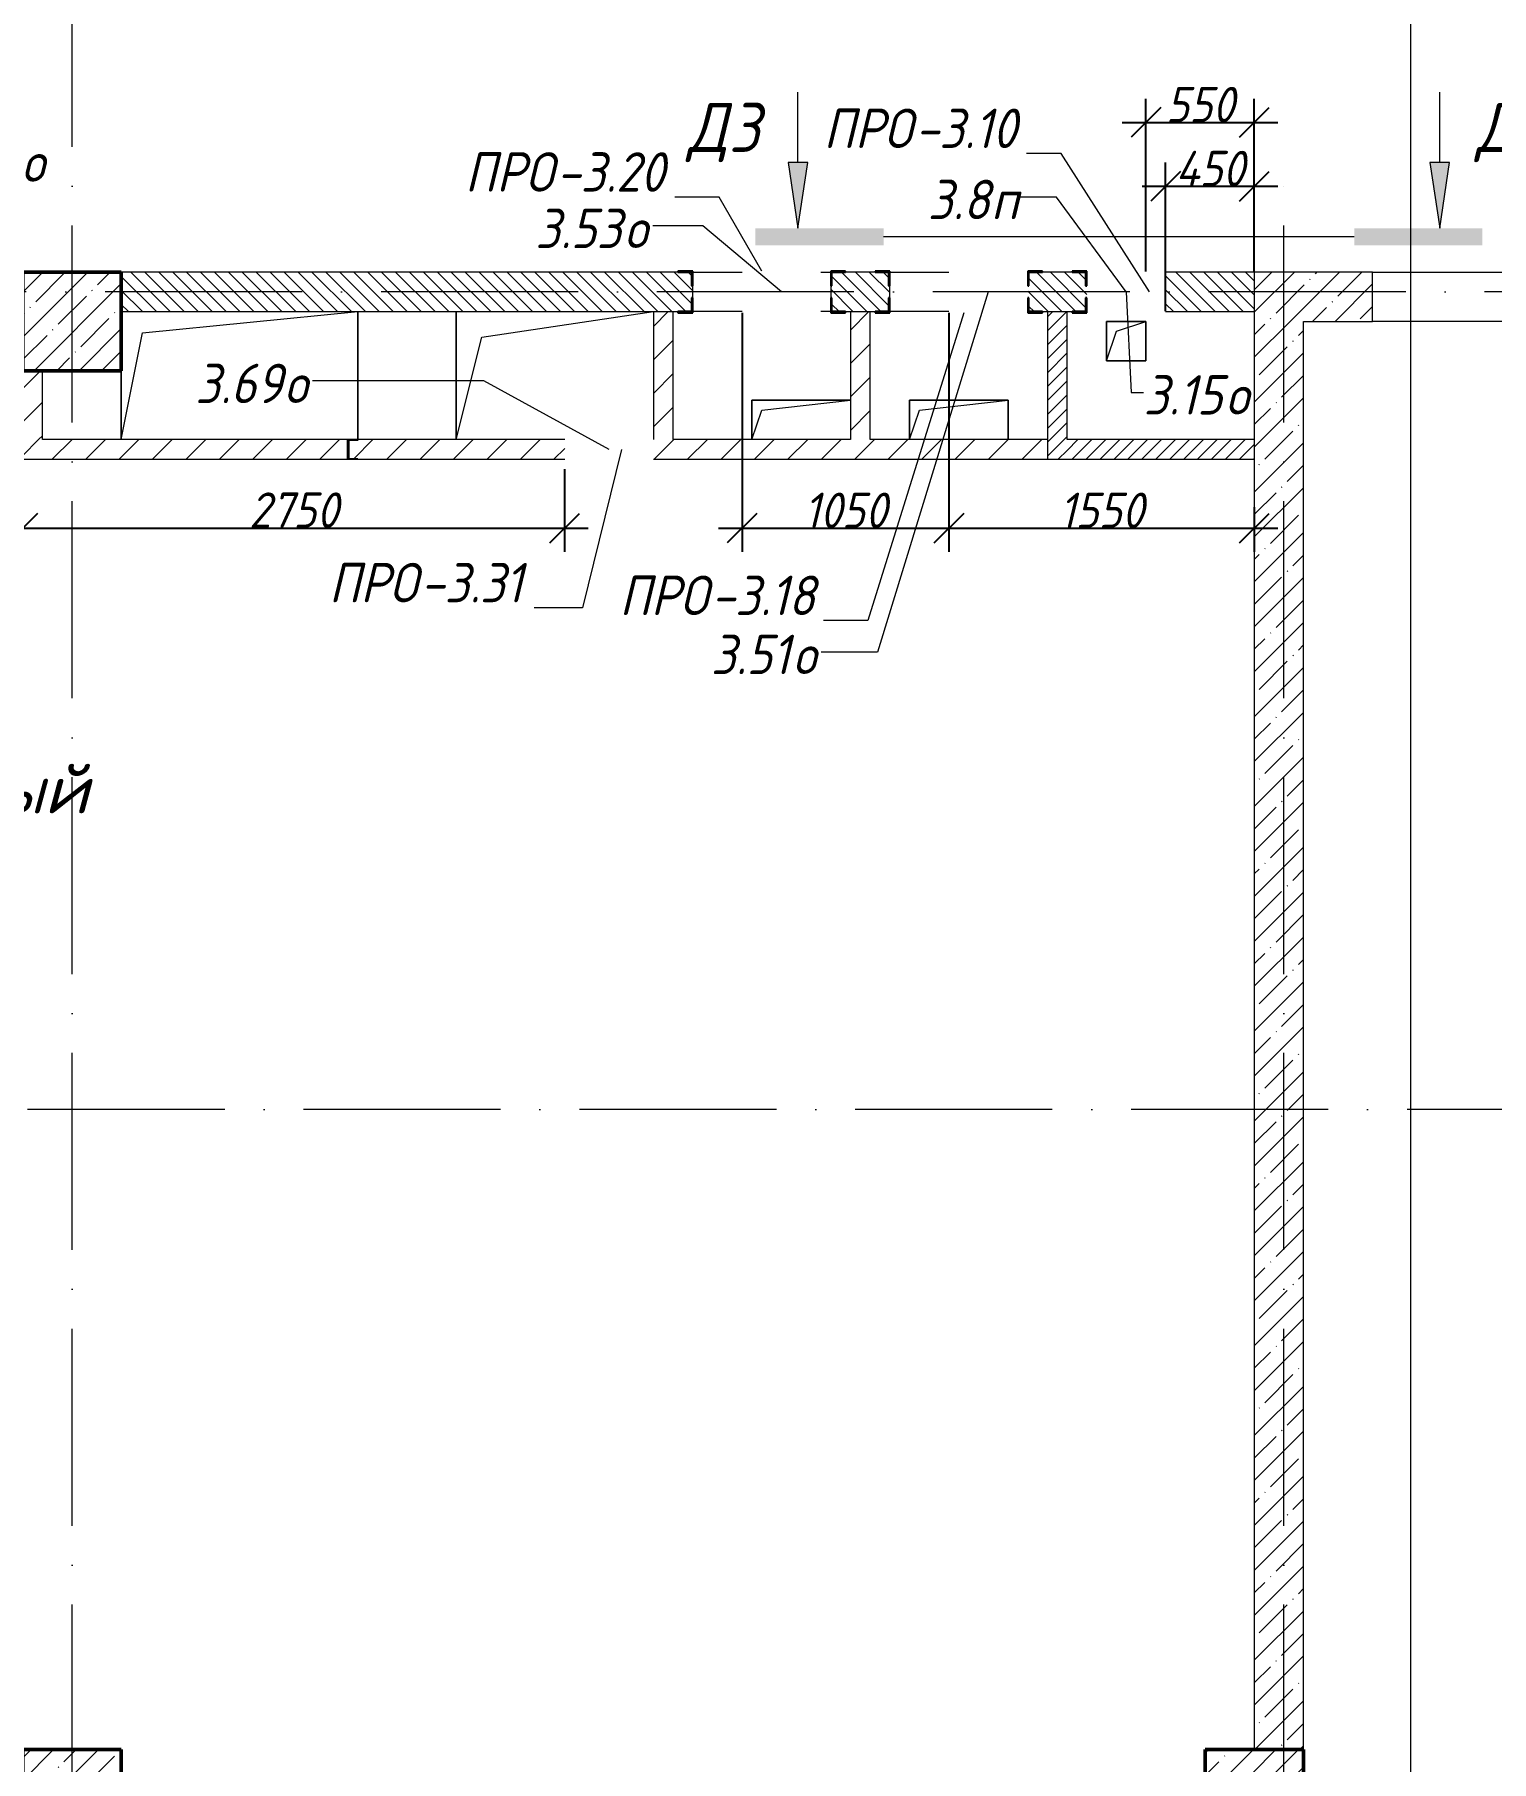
# Model space of a CAD drawing. Header units: millimetres. Extents: x -537608 to 253996, y -217170 to 186033.
# Drawn here: x -103725 to -96332, y 81705 to 90472 of the extents above; entities that cross this region are included whole.
import ezdxf

# ---------------------------------------------------------------- set-up
doc = ezdxf.new("R2010")
doc.units = ezdxf.units.MM
doc.linetypes.add('200_ШТРИХ_ш1п0_6_', pattern=[160, 100, -60])
doc.linetypes.add('50_200_ШТРИХ_1Т_ш5_п1_п1_', pattern=[1400, 1000, -200, 0, -200])
for name, color, linetype, lineweight in [('A-____-____-DIMS', 7, 'Continuous', 9), ('A-____-NOTE-TEXT', 7, 'Continuous', 9), ('A-____-NOTE-TEXT-1', 7, 'Continuous', 5), ('A-FLOR-____-OTLN', 7, 'Continuous', 9), ('A-GENM-____-IDEN', 7, 'Continuous', 9), ('A-GENM-____-MCUT', 7, 'Continuous', 25), ('A-GENM-____-OTLN', 7, 'Continuous', 9), ('A-GENM-____-OTLN-1', 7, 'Continuous', 25), ('A-GLAZ-____-IDEN', 7, 'Continuous', 9), ('A-WALL-____-MCUT-1', 7, 'Continuous', 9), ('A-WALL-____-MCUT-3', 7, 'Continuous', 9), ('A-WALL-____-OTLN', 7, 'Continuous', 9), ('A-WALL-____-PATT-1', 7, 'Continuous', 9), ('A-WALL-FNSH-MCUT-1', 7, 'Continuous', 9), ('G-____-____-TEXT', 7, 'Continuous', 9), ('I-WALL-____-OTLN', 7, 'Continuous', 9), ('S-COLS-____-MCUT', 7, 'Continuous', 50), ('S-COLS-____-OTLN', 7, 'Continuous', 9), ('S-GRID-____-OTLN-1', 7, '50_200_ШТРИХ_1Т_ш5_п1_п1_', 9)]:
    doc.layers.add(name, color=color, linetype=linetype, lineweight=lineweight)
for name, color, linetype, lineweight, true_color in [('A-DETL-GENF-OTLN-4', 9, '200_ШТРИХ_ш1п0_6_', 9, 0x808080), ('A-DETL-GENF-OTLN-5', 7, 'Continuous', 5, 0xc0c0c0), ('G-____-____-SYMB-1', 9, 'Continuous', 9, 0x808080)]:
    doc.layers.add(name, color=color, linetype=linetype, lineweight=lineweight, true_color=true_color)
doc.styles.add('ISOCPEUR_I', font='isocpeui.ttf', dxfattribs={"height": 300})
doc.styles.add('ISOCPEUR_I_10', font='isocpeui.ttf', dxfattribs={"width": 0.9, "height": 180})
doc.styles.add('ISOCPEUR_I_9', font='isocpeui.ttf', dxfattribs={"width": 0.9, "height": 250})
doc.dimstyles.new('ISO-1_8_0_9К_СРЕДНИЙ_Кладочные_4', dxfattribs={"dimscale": 304.8, "dimtxt": 179.276612, "dimasz": 0.492126, "dimexe": 0.393701, "dimexo": 0, "dimgap": 0, "dimtad": 1, "dimdec": 3, "dimrnd": 0.001, "dimdsep": 46, "dimtxsty": 'ISOCPEUR_I_10', "dimblk1": 'OBLIQUE', "dimblk2": 'OBLIQUE', "dimsah": 1, "dimcen": 0.09, "dimdle": 0.393701, "dimazin": 0, "dimtfac": 1, "dimtdec": 4, "dimtix": 1, "dimtmove": 1, "dimatfit": 3, "dimfxl": 1, "dimtvp": 1, "dimtolj": 1, "dimtzin": 0, "dimarcsym": 2})
pattern_1 = [(45, (-178684.97, 83184.24), (-84.85281, 84.85281), [])]
pattern_2 = [(45, (-178684.97, 83184.237), (-35.35534, 35.35534), [])]
pattern_3 = [(45, (-178684.97, 83184.24), (-114.04925, 114.04925), []), (45, (-178570.92, 83184.24), (-114.04925, 114.04925), [201.612, -40.322, 3.353, -36.97])]

# ---------------------------------------------------------------- blocks, each defined once
blk = doc.blocks.new('BSC_Колонна _Прямоугольная - 500х500-V62-АР1_План отверстий 3 этажа в осях 1-64_А-ГГ')
at = {"layer": 'S-COLS-____-OTLN'}
h = blk.add_hatch(dxfattribs=at)
h.set_pattern_fill('FP_99', color=256, style=0, pattern_type=2)
h.set_pattern_definition([(45, (-75150, 1668.96), (-114.04925, 114.04925), []), (45, (-75035.95, 1668.96), (-114.04925, 114.04925), [201.613, -40.323, 3.353, -36.97])])
h.paths.add_polyline_path([(-250, -250), (250, -250), (250, 250), (-250, 250)], flags=0)
at = {"layer": 'S-COLS-____-MCUT'}
for p, q in [((250, 250), (-250, 250)), ((-250, 250), (-250, -250)), ((250, -250), (250, 250)), ((-250, -250), (250, -250))]:
    blk.add_line(p, q, dxfattribs=at)
blk = doc.blocks.new('BSC_Колонна _Прямоугольная - 500х500-V63-АР1_План отверстий 3 этажа в осях 1-64_А-ГГ')
at = {"layer": 'S-COLS-____-OTLN'}
h = blk.add_hatch(dxfattribs=at)
h.set_pattern_fill('FP_100', color=256, style=0, pattern_type=2)
h.set_pattern_definition([(45, (-75150, -5831.04), (-114.04925, 114.04925), []), (45, (-75035.95, -5831.04), (-114.04925, 114.04925), [201.613, -40.323, 3.353, -36.97])])
h.paths.add_polyline_path([(-250, -250), (250, -250), (250, 250), (-250, 250)], flags=0)
at = {"layer": 'S-COLS-____-MCUT'}
for p, q in [((250, 250), (-250, 250)), ((-250, 250), (-250, -250)), ((250, -250), (250, 250)), ((-250, -250), (250, -250))]:
    blk.add_line(p, q, dxfattribs=at)
blk = doc.blocks.new('BSC_Колонна _Прямоугольная - 500х500-V112-АР1_План отверстий 3 этажа в осях 1-64_А-ГГ')
at = {"layer": 'S-COLS-____-OTLN'}
h = blk.add_hatch(dxfattribs=at)
h.set_pattern_fill('FP_135', color=256, style=0, pattern_type=2)
h.set_pattern_definition([(45, (-81150, 1668.96), (-114.04925, 114.04925), []), (45, (-81035.95, 1668.96), (-114.04925, 114.04925), [201.613, -40.323, 3.353, -36.97])])
h.paths.add_polyline_path([(-250, -250), (250, -250), (250, 250), (-250, 250)], flags=0)
at = {"layer": 'S-COLS-____-MCUT'}
for p, q in [((250, 250), (-250, 250)), ((-250, 250), (-250, -250)), ((250, -250), (250, 250)), ((-250, -250), (250, -250))]:
    blk.add_line(p, q, dxfattribs=at)
blk = doc.blocks.new('Фахверк_СКБ_Уголок - 200_3960-28268576-АР1_План отверстий 3 этажа в осях 1-64_А-ГГ')
at = {"layer": 'A-GENM-____-MCUT'}
for p, q in [((200, 156), (125, 156)), ((125, 156), (125, 81)), ((131, 81), (131, 150)), ((131, 150), (200, 150)), ((200, 150), (200, 156)), ((125, 81), (131, 81)), ((131, 19), (125, 19)), ((125, 19), (125, -56)), ((131, -50), (131, 19)), ((125, -56), (200, -56)), ((200, -50), (131, -50)), ((200, -56), (200, -50))]:
    blk.add_line(p, q, dxfattribs=at)
blk = doc.blocks.new('Фахверк_СКБ_Уголок - 200_3960_зеркало-28268689-АР1_План отверстий 3 этажа в осях 1-64_А-ГГ')
at = {"layer": 'A-GENM-____-MCUT'}
for p, q in [((200, 156), (125, 156)), ((125, 156), (125, 81)), ((131, 81), (131, 150)), ((131, 150), (200, 150)), ((200, 150), (200, 156)), ((125, 81), (131, 81)), ((131, 19), (125, 19)), ((125, 19), (125, -56)), ((131, -50), (131, 19)), ((125, -56), (200, -56)), ((200, -50), (131, -50)), ((200, -56), (200, -50))]:
    blk.add_line(p, q, dxfattribs=at)
blk = doc.blocks.new('154_Стойка_СКБ_Уголок - СМ-2180_200-28268025-АР1_План отверстий 3 этажа в осях 1-64_А-ГГ')
at = {"layer": 'A-GENM-____-MCUT'}
for p, q in [((125, 156), (125, 81)), ((200, 156), (125, 156)), ((131, 81), (131, 150)), ((131, 150), (200, 150)), ((200, 150), (200, 156)), ((125, 81), (131, 81)), ((131, 19), (125, 19)), ((125, 19), (125, -56)), ((131, -50), (131, 19)), ((125, -56), (200, -56)), ((200, -50), (131, -50)), ((200, -56), (200, -50))]:
    blk.add_line(p, q, dxfattribs=at)
blk = doc.blocks.new('154_Фахверк_СКБ_Швеллер - Тип_100_3960-28494444-АР1_План отверстий 3 этажа в осях 1-64_А-ГГ')
at = {"layer": 'A-GENM-____-MCUT'}
for p, q in [((125, 50), (175, 50)), ((125, -50), (125, 50)), ((128, 47), (128, -47)), ((175, 47), (128, 47)), ((175, 50), (175, 47)), ((175, -50), (125, -50)), ((128, -47), (175, -47)), ((175, -47), (175, -50))]:
    blk.add_line(p, q, dxfattribs=at)
blk = doc.blocks.new('AR_Отверстие прямоугольное _в плите_ - AR_Отверстие прямоугольное _в плите_-30229432-АР1_План отверстий 3 этажа в осях 1-64_А-ГГ')
at = {"layer": 'A-GENM-____-OTLN'}
for p, q in [((250, 100), (-250, 100)), ((-250, 100), (-250, -100)), ((-200, 50), (250, 100)), ((-250, -100), (-200, 50))]:
    blk.add_line(p, q, dxfattribs=at)
blk = doc.blocks.new('AR_Отверстие прямоугольное _в плите_ - AR_Отверстие прямоугольное _в плите_-V167-АР1_План отверстий 3 этажа в осях 1-64_А-ГГ')
at = {"layer": 'A-GENM-____-OTLN'}
for p, q in [((250, 100), (-250, 100)), ((-250, 100), (-250, -100)), ((-200, 50), (250, 100)), ((250, -100), (250, 100)), ((-250, -100), (-200, 50))]:
    blk.add_line(p, q, dxfattribs=at)
blk = doc.blocks.new('AR_Отверстие прямоугольное _в плите_ - AR_Отверстие прямоугольное _в плите_-30458127-АР1_План отверстий 3 этажа в осях 1-64_А-ГГ')
at = {"layer": 'A-GENM-____-OTLN'}
for p, q in [((100, 100), (-100, 100)), ((-100, 100), (-100, -100)), ((-50, 50), (100, 100)), ((100, -100), (100, 100)), ((-100, -100), (-50, 50)), ((-100, -100), (100, -100))]:
    blk.add_line(p, q, dxfattribs=at)
blk = doc.blocks.new('AR_Отверстие прямоугольное _в плите_ - AR_Отверстие прямоугольное _в плите_-30552521-АР1_План отверстий 3 этажа в осях 1-64_А-ГГ')
at = {"layer": 'A-GENM-____-OTLN'}
for p, q in [((-491.7, 216.7), (600, 325)), ((600, -325), (600, 325)), ((-600, -325), (-491.7, 216.7)), ((-600, 25), (-600, -325))]:
    blk.add_line(p, q, dxfattribs=at)
blk = doc.blocks.new('AR_Отверстие прямоугольное _в плите_ - AR_Отверстие прямоугольное _в плите_-30552580-АР1_План отверстий 3 этажа в осях 1-64_А-ГГ')
at = {"layer": 'A-GENM-____-OTLN'}
for p, q in [((-500, 325), (-500, -325)), ((-370, 195), (500, 325)), ((-500, -325), (-370, 195))]:
    blk.add_line(p, q, dxfattribs=at)
blk = doc.blocks.new('DET_L_Имитация разреза_ISO2-5 - Низ-29858563-АР1_План отверстий 3 этажа в осях 1-64_А-ГГ')
at = {"layer": 'A-DETL-GENF-OTLN-5'}
blk.add_line((143.1, 0), (2531.9, 0), dxfattribs=at)
blk = doc.blocks.new('_Oblique')
at = {"color": 0, "linetype": 'ByBlock', "lineweight": -2}
blk.add_line((-0.5, -0.5), (0.5, 0.5), dxfattribs=at)
blk = doc.blocks.new('*D1182')
at = {"layer": 'A-____-____-DIMS', "color": 0, "lineweight": -2, "transparency": 16777216}
for p, q in [((-97985, 89067.8), (-97985, 89821.4)), ((-97535, 89265.3), (-97535, 89821.4)), ((-98105, 89701.4), (-97415, 89701.4))]:
    blk.add_line(p, q, dxfattribs=at)
at = {"layer": 'Defpoints', "color": 0, "transparency": 16777216}
for p in [(-97535, 89701.4), (-97535, 89265.3), (-97985, 89067.8)]:
    blk.add_point(p, dxfattribs=at)
at = {"layer": 'A-____-____-DIMS', "color": 0, "lineweight": -2, "transparency": 16777216, "xscale": 150, "yscale": 150, "zscale": 150, "rotation": 180}
blk.add_blockref('_Oblique', (-97985, 89701.4), dxfattribs=at)
at = {"layer": 'A-____-____-DIMS', "color": 0, "lineweight": -2, "transparency": 16777216, "xscale": 150, "yscale": 150, "zscale": 150}
blk.add_blockref('_Oblique', (-97535, 89701.4), dxfattribs=at)
at = {"layer": 'A-____-____-DIMS', "color": 0, "transparency": 16777216, "insert": (-97760, 89791.4), "char_height": 180, "width": 426.127, "attachment_point": 5, "style": 'ISOCPEUR_I_10'}
blk.add_mtext('\\A1;450', dxfattribs=at)
blk = doc.blocks.new('*D1194')
at = {"layer": 'A-____-____-DIMS', "color": 0, "lineweight": -2, "transparency": 16777216}
for p, q in [((-98085, 89269.3), (-98085, 90145.9)), ((-97535, 89265.3), (-97535, 90145.9)), ((-98205, 90025.9), (-97415, 90025.9))]:
    blk.add_line(p, q, dxfattribs=at)
at = {"layer": 'Defpoints', "color": 0, "transparency": 16777216}
for p in [(-97535, 90025.9), (-98085, 89269.3), (-97535, 89265.3)]:
    blk.add_point(p, dxfattribs=at)
at = {"layer": 'A-____-____-DIMS', "color": 0, "lineweight": -2, "transparency": 16777216, "xscale": 150, "yscale": 150, "zscale": 150, "rotation": 180}
blk.add_blockref('_Oblique', (-98085, 90025.9), dxfattribs=at)
at = {"layer": 'A-____-____-DIMS', "color": 0, "lineweight": -2, "transparency": 16777216, "xscale": 150, "yscale": 150, "zscale": 150}
blk.add_blockref('_Oblique', (-97535, 90025.9), dxfattribs=at)
at = {"layer": 'A-____-____-DIMS', "color": 0, "transparency": 16777216, "insert": (-97810, 90115.9), "char_height": 180, "width": 409.578, "attachment_point": 5, "style": 'ISOCPEUR_I_10'}
blk.add_mtext('\\A1;550', dxfattribs=at)
blk = doc.blocks.new('*D1219')
at = {"layer": 'A-____-____-DIMS', "color": 0, "lineweight": -2, "transparency": 16777216}
for p, q in [((-100135, 89059.3), (-100135, 87846.1)), ((-99085, 89059.3), (-99085, 87846.1)), ((-100255, 87966.1), (-98965, 87966.1))]:
    blk.add_line(p, q, dxfattribs=at)
at = {"layer": 'Defpoints', "color": 0, "transparency": 16777216}
for p in [(-100135, 89059.3), (-99085, 89059.3), (-99085, 87966.1)]:
    blk.add_point(p, dxfattribs=at)
at = {"layer": 'A-____-____-DIMS', "color": 0, "lineweight": -2, "transparency": 16777216, "xscale": 150, "yscale": 150, "zscale": 150, "rotation": 180}
blk.add_blockref('_Oblique', (-100135, 87966.1), dxfattribs=at)
at = {"layer": 'A-____-____-DIMS', "color": 0, "lineweight": -2, "transparency": 16777216, "xscale": 150, "yscale": 150, "zscale": 150}
blk.add_blockref('_Oblique', (-99085, 87966.1), dxfattribs=at)
at = {"layer": 'A-____-____-DIMS', "color": 0, "transparency": 16777216, "insert": (-99610, 88056.1), "char_height": 180, "width": 504.733, "attachment_point": 5, "style": 'ISOCPEUR_I_10'}
blk.add_mtext('\\A1;1050', dxfattribs=at)
blk = doc.blocks.new('*D1220')
at = {"layer": 'A-____-____-DIMS', "color": 0, "lineweight": -2, "transparency": 16777216}
for p, q in [((-99085, 89059.3), (-99085, 87846.1)), ((-97535, 88072.2), (-97535, 87846.1)), ((-99205, 87966.1), (-97415, 87966.1))]:
    blk.add_line(p, q, dxfattribs=at)
at = {"layer": 'Defpoints', "color": 0, "transparency": 16777216}
for p in [(-99085, 89059.3), (-97535, 88072.2), (-97535, 87966.1)]:
    blk.add_point(p, dxfattribs=at)
at = {"layer": 'A-____-____-DIMS', "color": 0, "lineweight": -2, "transparency": 16777216, "xscale": 150, "yscale": 150, "zscale": 150, "rotation": 180}
blk.add_blockref('_Oblique', (-99085, 87966.1), dxfattribs=at)
at = {"layer": 'A-____-____-DIMS', "color": 0, "lineweight": -2, "transparency": 16777216, "xscale": 150, "yscale": 150, "zscale": 150}
blk.add_blockref('_Oblique', (-97535, 87966.1), dxfattribs=at)
at = {"layer": 'A-____-____-DIMS', "color": 0, "transparency": 16777216, "insert": (-98310, 88056.1), "char_height": 180, "width": 504.733, "attachment_point": 5, "style": 'ISOCPEUR_I_10'}
blk.add_mtext('\\A1;1550', dxfattribs=at)
blk = doc.blocks.new('*D1232')
at = {"layer": 'A-____-____-DIMS', "color": 0, "lineweight": -2, "transparency": 16777216}
for p, q in [((-103785, 88315.3), (-103785, 87846.1)), ((-101035, 88265.3), (-101035, 87846.1)), ((-103905, 87966.1), (-100915, 87966.1))]:
    blk.add_line(p, q, dxfattribs=at)
at = {"layer": 'Defpoints', "color": 0, "transparency": 16777216}
for p in [(-103785, 88315.3), (-101035, 88265.3), (-101035, 87966.1)]:
    blk.add_point(p, dxfattribs=at)
at = {"layer": 'A-____-____-DIMS', "color": 0, "lineweight": -2, "transparency": 16777216, "xscale": 150, "yscale": 150, "zscale": 150, "rotation": 180}
blk.add_blockref('_Oblique', (-103785, 87966.1), dxfattribs=at)
at = {"layer": 'A-____-____-DIMS', "color": 0, "lineweight": -2, "transparency": 16777216, "xscale": 150, "yscale": 150, "zscale": 150}
blk.add_blockref('_Oblique', (-101035, 87966.1), dxfattribs=at)
at = {"layer": 'A-____-____-DIMS', "color": 0, "transparency": 16777216, "insert": (-102410, 88057.3), "char_height": 180, "width": 546.104, "attachment_point": 5, "style": 'ISOCPEUR_I_10'}
blk.add_mtext('\\A1;2750', dxfattribs=at)

msp = doc.modelspace()

# ---------------------------------------------------------------- hatches: boundary and pattern name
at = {"layer": 'A-____-NOTE-TEXT-1'}
for points in [[(-99851.0285, 89488.6471), (-99801.0285, 89822.2885), (-99901.0285, 89822.2885)], [(-96593.9119, 89488.6471), (-96543.9119, 89822.2885), (-96643.9119, 89822.2885)], [(-99901.0285, 89401.9105), (-99416.8765, 89401.9105), (-99416.8765, 89488.6471), (-100066.8765, 89488.6471), (-100066.8765, 89401.9105)], [(-96643.9119, 89401.9105), (-96378.0638, 89401.9105), (-96378.0638, 89488.6471), (-97028.0638, 89488.6471), (-97028.0638, 89401.9105)]]:
    msp.add_hatch(color=256, dxfattribs=at).paths.add_polyline_path(points, flags=0)
at = {"layer": 'A-WALL-____-PATT-1'}
h = msp.add_hatch(dxfattribs=at)
h.set_pattern_fill('FP_6', color=256, style=0, pattern_type=2)
h.set_pattern_definition([(135, (-178684.97, 83184.237), (-35.35534, -35.35534), [])])
h.paths.add_polyline_path([(-98609.9702, 89065.2788), (-98390.9702, 89065.2788), (-98390.9702, 89134.2788), (-98384.9702, 89134.2788), (-98384.9702, 89196.2788), (-98390.9702, 89196.2788), (-98390.9702, 89265.2788), (-98678.9702, 89265.2788), (-98678.9702, 89196.2788), (-98684.9702, 89196.2788), (-98684.9702, 89134.2788), (-98678.9702, 89134.2788), (-98678.9702, 89065.2788)], flags=0)
h.paths.add_polyline_path([(-97984.9702, 89065.2788), (-97534.9702, 89065.2788), (-97534.9702, 89265.2788), (-97984.9702, 89265.2788), (-97984.9702, 89078.4724)], flags=0)
h.paths.add_polyline_path([(-100459.9702, 89065.2788), (-100390.9702, 89065.2788), (-100390.9702, 89134.2788), (-100384.9702, 89134.2788), (-100384.9702, 89196.2788), (-100390.9702, 89196.2788), (-100390.9702, 89265.2788), (-103284.9702, 89265.2788), (-103284.9702, 89065.2788), (-100930.2184, 89065.2788)], flags=0)
h.paths.add_polyline_path([(-99609.9702, 89065.2788), (-99390.9702, 89065.2788), (-99390.9702, 89134.2788), (-99384.9702, 89134.2788), (-99384.9702, 89196.2788), (-99390.9702, 89196.2788), (-99390.9702, 89265.2788), (-99678.9702, 89265.2788), (-99678.9702, 89196.2788), (-99684.9702, 89196.2788), (-99684.9702, 89134.2788), (-99678.9702, 89134.2788), (-99678.9702, 89065.2788)], flags=0)
h = msp.add_hatch(dxfattribs=at)
h.set_pattern_fill('FP_38', color=256, style=0, pattern_type=2)
h.set_pattern_definition(pattern_3)
h.paths.add_polyline_path([(-94884.9702, 89015.2788), (-94884.9702, 89265.2788), (-95334.9702, 89265.2788), (-95334.9702, 89015.2788), (-95134.9702, 89015.2788)], flags=0)
h.paths.add_polyline_path([(-97284.9702, 89015.2788), (-96934.9702, 89015.2788), (-96934.9702, 89265.2788), (-97534.9702, 89265.2788), (-97534.9702, 89015.2788), (-97395.2899, 89015.2788)], flags=0)
h = msp.add_hatch(dxfattribs=at)
h.set_pattern_fill('FP_4', color=256, style=0, pattern_type=2)
h.set_pattern_definition(pattern_1)
h.paths.add_polyline_path([(-100584.9702, 88415.2788), (-100484.9702, 88415.2788), (-100484.9702, 89065.2788), (-100584.9702, 89065.2788)], flags=0)
h = msp.add_hatch(dxfattribs=at)
h.set_pattern_fill('FP_4', color=256, style=0, pattern_type=2)
h.set_pattern_definition(pattern_1)
h.paths.add_polyline_path([(-99484.9702, 88415.2788), (-99484.9702, 89065.2788), (-99584.9702, 89065.2788), (-99584.9702, 88415.2788)], flags=0)
h = msp.add_hatch(dxfattribs=at)
h.set_pattern_fill('FP_5', color=256, style=0, pattern_type=2)
h.set_pattern_definition(pattern_2)
h.paths.add_polyline_path([(-98484.9702, 88315.2788), (-98484.9702, 89065.2788), (-98584.9702, 89065.2788), (-98584.9702, 88315.2788)], flags=0)
h = msp.add_hatch(dxfattribs=at)
h.set_pattern_fill('FP_38', color=256, style=0, pattern_type=2)
h.set_pattern_definition(pattern_3)
h.paths.add_polyline_path([(-97284.9702, 81765.2788), (-97284.9702, 89015.2788), (-97534.9702, 89015.2788), (-97534.9702, 81765.2788), (-97395.2899, 81765.2788)], flags=0)
h = msp.add_hatch(dxfattribs=at)
h.set_pattern_fill('FP_4', color=256, style=0, pattern_type=2)
h.set_pattern_definition(pattern_1)
h.paths.add_polyline_path([(-103684.9702, 88415.2788), (-103684.9702, 88765.2788), (-103784.9702, 88765.2788), (-103784.9702, 88415.2788)], flags=0)
h = msp.add_hatch(dxfattribs=at)
h.set_pattern_fill('FP_4', color=256, style=0, pattern_type=2)
h.set_pattern_definition(pattern_1)
h.paths.add_polyline_path([(-98584.9702, 88315.2788), (-98584.9702, 88415.2788), (-100584.9702, 88415.2788), (-100584.9702, 88315.2788), (-99162.7542, 88315.2788)], flags=0)
h.paths.add_polyline_path([(-101034.9702, 88315.2788), (-101034.9702, 88415.2788), (-102084.9702, 88415.2788), (-102084.9702, 88412.2788), (-102131.9702, 88412.2788), (-102131.9702, 88318.2788), (-102084.9702, 88318.2788), (-102084.9702, 88315.2788)], flags=0)
h.paths.add_polyline_path([(-102134.9702, 88315.2788), (-102134.9702, 88415.2788), (-103784.9702, 88415.2788), (-103784.9702, 88315.2788)], flags=0)
h = msp.add_hatch(dxfattribs=at)
h.set_pattern_fill('FP_5', color=256, style=0, pattern_type=2)
h.set_pattern_definition(pattern_2)
h.paths.add_polyline_path([(-97534.9702, 88315.2788), (-97534.9702, 88415.2788), (-98484.9702, 88415.2788), (-98484.9702, 88315.2788)], flags=0)

# ---------------------------------------------------------------- linework, layer by layer
at = {"layer": 'A-____-NOTE-TEXT'}
for p, q in [((-99851.0285, 89822.2885), (-99851.0285, 90178.5385)), ((-96593.9119, 89822.2885), (-96593.9119, 90178.5385)), ((-99801.0285, 89822.2885), (-99901.0285, 89822.2885)), ((-99901.0285, 89822.2885), (-99851.0285, 89488.6471)), ((-99851.0285, 89488.6471), (-99801.0285, 89822.2885)), ((-96643.9119, 89822.2885), (-96593.9119, 89488.6471)), ((-96543.9119, 89822.2885), (-96643.9119, 89822.2885)), ((-96593.9119, 89488.6471), (-96543.9119, 89822.2885))]:
    msp.add_line(p, q, dxfattribs=at)
at = {"layer": 'A-FLOR-____-OTLN'}
for p, q in [((-102084.9702, 89065.2788), (-102084.9702, 88415.2788)), ((-101584.9702, 88415.2788), (-101584.9702, 89065.2788)), ((-98284.9702, 89015.2788), (-98084.9702, 89015.2788)), ((-98284.9702, 88815.2788), (-98284.9702, 89015.2788)), ((-98084.9702, 89015.2788), (-98084.9702, 88815.2788)), ((-98084.9702, 88815.2788), (-98284.9702, 88815.2788)), ((-103284.9702, 88415.2788), (-103284.9702, 88765.2788)), ((-100084.9702, 88615.2788), (-99584.9702, 88615.2788)), ((-100084.9702, 88415.2788), (-100084.9702, 88615.2788)), ((-99284.9702, 88615.2788), (-98784.9702, 88615.2788)), ((-99284.9702, 88415.2788), (-99284.9702, 88615.2788)), ((-98784.9702, 88615.2788), (-98784.9702, 88415.2788))]:
    msp.add_line(p, q, dxfattribs=at)
at = {"layer": 'A-GENM-____-IDEN'}
for p, q in [((-98514.6589, 89868.2788), (-98691.2222, 89868.2788)), ((-98066.3995, 89165.2788), (-98514.6589, 89868.2788)), ((-100250.2597, 89646.7788), (-100475.0944, 89646.7788)), ((-100034.9702, 89271.2788), (-100250.2597, 89646.7788)), ((-99009.9702, 89059.2788), (-99497.0935, 87497.5033)), ((-100747.0726, 88365.2788), (-100944.4027, 87562.0401)), ((-100944.4027, 87562.0401), (-101189.5842, 87562.0401)), ((-99497.0935, 87497.5033), (-99721.0275, 87497.5033))]:
    msp.add_line(p, q, dxfattribs=at)
at = {"layer": 'A-GLAZ-____-IDEN'}
for p, q in [((-98539.6589, 89646.7788), (-98727.9208, 89646.7788)), ((-98184.9702, 89165.2788), (-98539.6589, 89646.7788)), ((-100334.4935, 89499.837), (-100588.3844, 89499.837)), ((-99934.9702, 89165.2788), (-100334.4935, 89499.837)), ((-98884.9702, 89165.2788), (-99447.275, 87337.2057)), ((-98184.9702, 89165.2788), (-98159.3256, 88654.9749)), ((-101445.5884, 88712.9233), (-102314.2525, 88712.9233)), ((-100809.9702, 88365.2788), (-101445.5884, 88712.9233)), ((-98159.3256, 88654.9749), (-98096.6312, 88654.9749)), ((-99447.275, 87337.2057), (-99733.1826, 87337.2057))]:
    msp.add_line(p, q, dxfattribs=at)
at = {"layer": 'A-WALL-____-MCUT-1'}
for p, q in [((-97534.9702, 89265.2788), (-97534.9702, 81765.2788)), ((-96934.9702, 89265.2788), (-97534.9702, 89265.2788)), ((-96934.9702, 89015.2788), (-96934.9702, 89265.2788)), ((-97284.9702, 81765.2788), (-97284.9702, 89015.2788)), ((-97284.9702, 89015.2788), (-96934.9702, 89015.2788))]:
    msp.add_line(p, q, dxfattribs=at)
at = {"layer": 'A-WALL-____-MCUT-3'}
for p, q in [((-100459.9702, 89265.2788), (-103284.9702, 89265.2788)), ((-99459.9702, 89265.2788), (-99609.9702, 89265.2788)), ((-98459.9702, 89265.2788), (-98609.9702, 89265.2788)), ((-97534.9702, 89265.2788), (-97984.9702, 89265.2788)), ((-100384.9702, 89134.2788), (-100384.9702, 89196.2788)), ((-99684.9702, 89196.2788), (-99684.9702, 89134.2788)), ((-99384.9702, 89134.2788), (-99384.9702, 89196.2788)), ((-103284.9702, 89065.2788), (-100459.9702, 89065.2788)), ((-99609.9702, 89065.2788), (-99459.9702, 89065.2788)), ((-98609.9702, 89065.2788), (-98459.9702, 89065.2788)), ((-97984.9702, 89065.2788), (-97534.9702, 89065.2788))]:
    msp.add_line(p, q, dxfattribs=at)
at = {"layer": 'A-WALL-____-OTLN'}
for p, q in [((-96934.9702, 89265.2788), (-95334.9702, 89265.2788)), ((-95334.9702, 89015.2788), (-96934.9702, 89015.2788))]:
    msp.add_line(p, q, dxfattribs=at)
at = {"layer": 'A-WALL-FNSH-MCUT-1'}
for p, q in [((-100584.9702, 89065.2788), (-100584.9702, 88415.2788)), ((-100484.9702, 88415.2788), (-100484.9702, 89065.2788)), ((-99584.9702, 89065.2788), (-99584.9702, 88415.2788)), ((-99484.9702, 88415.2788), (-99484.9702, 89065.2788)), ((-98584.9702, 89065.2788), (-98584.9702, 88315.2788)), ((-98484.9702, 88415.2788), (-98484.9702, 89065.2788)), ((-103684.9702, 88415.2788), (-103684.9702, 88765.2788)), ((-102134.9702, 88415.2788), (-103684.9702, 88415.2788)), ((-101034.9702, 88415.2788), (-102084.9702, 88415.2788)), ((-99584.9702, 88415.2788), (-100484.9702, 88415.2788)), ((-98584.9702, 88415.2788), (-99484.9702, 88415.2788)), ((-97534.9702, 88415.2788), (-98484.9702, 88415.2788)), ((-103784.9702, 88315.2788), (-102134.9702, 88315.2788)), ((-102084.9702, 88315.2788), (-101034.9702, 88315.2788)), ((-100584.9702, 88315.2788), (-97534.9702, 88315.2788))]:
    msp.add_line(p, q, dxfattribs=at)
at = {"layer": 'G-____-____-SYMB-1'}
msp.add_line((-96741.9724, 128590.563), (-96741.9724, 78395.779), dxfattribs=at)
at = {"layer": 'I-WALL-____-OTLN'}
for p, q in [((-100384.9702, 89265.2788), (-100134.9702, 89265.2788)), ((-99734.9702, 89265.2788), (-99684.9702, 89265.2788)), ((-99384.9702, 89265.2788), (-99084.9702, 89265.2788)), ((-100134.9702, 89065.2788), (-100384.9702, 89065.2788)), ((-99684.9702, 89065.2788), (-99734.9702, 89065.2788)), ((-99084.9702, 89065.2788), (-99384.9702, 89065.2788))]:
    msp.add_line(p, q, dxfattribs=at)
at = {"layer": 'S-GRID-____-OTLN-1'}
for p, q in [((-103534.9702, 78701.6305), (-103534.9702, 93334.7762)), ((-97384.9702, 78701.6305), (-97384.9702, 89719.2528)), ((-88366.1829, 89165.2788), (-183353.7404, 89165.2788)), ((-74758.4999, 85015.2788), (-183353.7404, 85015.2788))]:
    msp.add_line(p, q, dxfattribs=at)

# ---------------------------------------------------------------- block references
at = {"layer": 'A-DETL-GENF-OTLN-4', "rotation": 180}
msp.add_blockref('DET_L_Имитация разреза_ISO2-5 - Низ-29858563-АР1_План отверстий 3 этажа в осях 1-64_А-ГГ', (-96884.9702, 89445.2788), dxfattribs=at)
at = {"layer": 'A-GENM-____-OTLN'}
for name, p in [('AR_Отверстие прямоугольное _в плите_ - AR_Отверстие прямоугольное _в плите_-30552521-АР1_План отверстий 3 этажа в осях 1-64_А-ГГ', (-102684.9702, 88740.2788)), ('AR_Отверстие прямоугольное _в плите_ - AR_Отверстие прямоугольное _в плите_-30552580-АР1_План отверстий 3 этажа в осях 1-64_А-ГГ', (-101084.9702, 88740.2788)), ('AR_Отверстие прямоугольное _в плите_ - AR_Отверстие прямоугольное _в плите_-30458127-АР1_План отверстий 3 этажа в осях 1-64_А-ГГ', (-98184.9702, 88915.2788)), ('AR_Отверстие прямоугольное _в плите_ - AR_Отверстие прямоугольное _в плите_-30229432-АР1_План отверстий 3 этажа в осях 1-64_А-ГГ', (-99834.9702, 88515.2788)), ('AR_Отверстие прямоугольное _в плите_ - AR_Отверстие прямоугольное _в плите_-V167-АР1_План отверстий 3 этажа в осях 1-64_А-ГГ', (-99034.9702, 88515.2788))]:
    msp.add_blockref(name, p, dxfattribs=at)
at = {"layer": 'A-GENM-____-OTLN-1', "rotation": 180}
for name, p in [('154_Стойка_СКБ_Уголок - СМ-2180_200-28268025-АР1_План отверстий 3 этажа в осях 1-64_А-ГГ', (-100259.9702, 89215.2788)), ('Фахверк_СКБ_Уголок - 200_3960-28268576-АР1_План отверстий 3 этажа в осях 1-64_А-ГГ', (-99259.9702, 89215.2788)), ('Фахверк_СКБ_Уголок - 200_3960_зеркало-28268689-АР1_План отверстий 3 этажа в осях 1-64_А-ГГ', (-98259.9702, 89215.2788))]:
    msp.add_blockref(name, p, dxfattribs=at)
at = {"layer": 'A-GENM-____-OTLN-1'}
for name, p in [('Фахверк_СКБ_Уголок - 200_3960_зеркало-28268689-АР1_План отверстий 3 этажа в осях 1-64_А-ГГ', (-99809.9702, 89115.2788)), ('Фахверк_СКБ_Уголок - 200_3960-28268576-АР1_План отверстий 3 этажа в осях 1-64_А-ГГ', (-98809.9702, 89115.2788)), ('154_Фахверк_СКБ_Швеллер - Тип_100_3960-28494444-АР1_План отверстий 3 этажа в осях 1-64_А-ГГ', (-102259.9702, 88365.2788))]:
    msp.add_blockref(name, p, dxfattribs=at)
at = {"layer": 'S-COLS-____-OTLN'}
for name, p in [('BSC_Колонна _Прямоугольная - 500х500-V63-АР1_План отверстий 3 этажа в осях 1-64_А-ГГ', (-103534.9702, 89015.2788)), ('BSC_Колонна _Прямоугольная - 500х500-V62-АР1_План отверстий 3 этажа в осях 1-64_А-ГГ', (-103534.9702, 81515.2788)), ('BSC_Колонна _Прямоугольная - 500х500-V112-АР1_План отверстий 3 этажа в осях 1-64_А-ГГ', (-97534.9702, 81515.2788))]:
    msp.add_blockref(name, p, dxfattribs=at)

# ---------------------------------------------------------------- texts
at = {"layer": 'A-____-NOTE-TEXT', "char_height": 250, "attachment_point": 1, "style": 'ISOCPEUR_I'}
for s, insert, width in [('\\fISOCPEUR|b0|i1|c204|p34|;\\W.9;Д', (-100411.0369, 90125.0765), 252.531562), ('\\fISOCPEUR|b0|i1|c204|p34|;\\W.9;3', (-100202.6775, 90125.0765), 202.02525), ('\\fISOCPEUR|b0|i1|c204|p34|;\\W.9;Д', (-96409.2035, 90125.0765), 252.531562)]:
    msp.add_mtext(s, dxfattribs=dict(at, insert=insert, width=width))
at = {"layer": 'A-GENM-____-IDEN', "char_height": 200, "attachment_point": 1, "style": 'ISOCPEUR_I_9'}
for s, insert, width in [('ПРО', (-99721.0275, 90095.395), 562.784625), ('-3.10', (-99256.6837, 90095.395), 663.79725), ('ПРО', (-101540.9029, 89873.895), 562.784625), ('-3.20', (-101076.5591, 89873.895), 707.088375), ('ПРО', (-102231.2948, 87789.1562), 562.784625), ('-3.31', (-101766.951, 87789.1562), 663.79725), ('ПРО', (-100756.7854, 87724.6195), 562.784625), ('-3.18', (-100292.4416, 87724.6195), 663.79725)]:
    msp.add_mtext(s, dxfattribs=dict(at, insert=insert, width=width))
at = {"layer": 'A-GLAZ-____-IDEN', "char_height": 200, "attachment_point": 1, "style": 'ISOCPEUR_I_9'}
for s, insert, width in [('\\fISOCPEUR|b0|i1|c204|p34|;\\W.9;о', (-103791.1111, 89924.1066), 158.734125), ('3.8', (-99191.9702, 89734.3934), 389.620125), ('\\fISOCPEUR|b0|i1|c204|p34|;\\W.9;п', (-98870.5014, 89734.3934), 158.734125), ('3.53', (-101183.839, 89587.4516), 548.35425), ('\\fISOCPEUR|b0|i1|c204|p34|;\\W.9;о', (-100731.4015, 89587.4516), 158.734125), ('3.69', (-102909.7071, 88800.5379), 548.35425), ('\\fISOCPEUR|b0|i1|c204|p34|;\\W.9;о', (-102457.2696, 88800.5379), 158.734125), ('3.15', (-98096.6312, 88742.5895), 505.063125), ('\\fISOCPEUR|b0|i1|c204|p34|;\\W.9;о', (-97679.9125, 88742.5895), 158.734125), ('3.51', (-100292.6342, 87424.8203), 505.063125), ('\\fISOCPEUR|b0|i1|c204|p34|;\\W.9;о', (-99875.9154, 87424.8203), 158.734125)]:
    msp.add_mtext(s, dxfattribs=dict(at, insert=insert, width=width))
at = {"layer": 'G-____-____-TEXT', "insert": (-105868.6329, 86768.1138), "char_height": 250, "width": 2763.416813, "attachment_point": 1, "style": 'ISOCPEUR_I'}
msp.add_mtext('Температурный', dxfattribs=at)

# ---------------------------------------------------------------- dimensions: what is measured, and where the dimension line sits
at = {"layer": 'A-____-____-DIMS'}
for base, p1, p2, override, picture, middle in [((-97534.9702, 90025.9477), (-98084.9702, 89269.2788), (-97534.9702, 89265.2788), {"dimpost": '<>', "dimfxl": 550.014545}, '*D1194', (-97809.9702, 90115.9477)), ((-97534.9702, 89701.3736), (-97984.9702, 89067.8177), (-97534.9702, 89265.2788), {"dimpost": '<>', "dimfxl": 491.417232}, '*D1182', (-97759.9702, 89791.3736)), ((-99084.9702, 87966.1068), (-100134.9702, 89059.2788), (-99084.9702, 89059.2788), {"dimpost": '<>', "dimfxl": 1050}, '*D1219', (-99609.9702, 88056.1068)), ((-97534.9702, 87966.1068), (-99084.9702, 89059.2788), (-97534.9702, 88072.1728), {"dimpost": '<>', "dimfxl": 1837.628419}, '*D1220', (-98309.9702, 88056.1068)), ((-101034.9702, 87966.1068), (-103784.9702, 88315.2788), (-101034.9702, 88265.2788), {"dimpost": '<>', "dimfxl": 2750.454508}, '*D1232', (-102409.9702, 88057.2659))]:
    dim = msp.add_linear_dim(base=base, p1=p1, p2=p2, dimstyle='ISO-1_8_0_9К_СРЕДНИЙ_Кладочные_4', override=override, dxfattribs=at)
    dim.commit()
    dim.dimension.update_dxf_attribs({"geometry": picture, "text_midpoint": middle})

doc.saveas('drawing.dxf')
